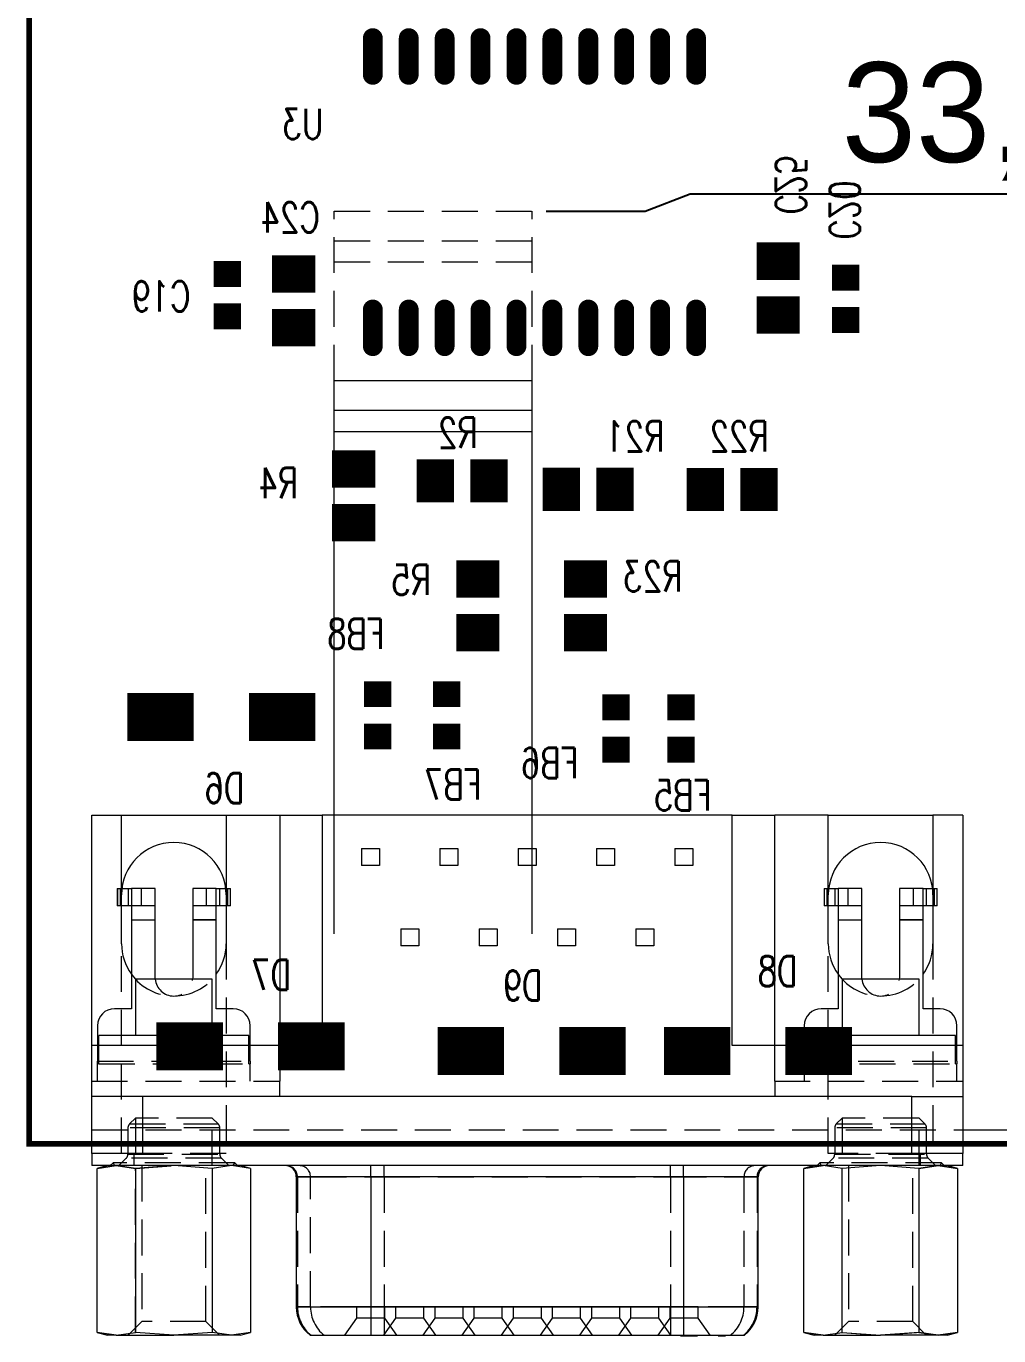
# Model space of a CAD drawing. Extents: x -0.1 to 68.7, y -6.8 to 80.8.
# Drawn here: x -0.09 to 34.3, y -6.78 to 39.55 of the extents above; entities that cross this region are included whole.
import ezdxf

# ---------------------------------------------------------------- set-up
doc = ezdxf.new("R2010")
doc.units = 0
doc.header["$MEASUREMENT"] = 0
doc.linetypes.add('HIDDEN', pattern=[1.905, 1.27, -0.635])
for name, color, linetype in [('BOARD_OUTLINE_00', 254, 'Continuous'), ('DRIL_NPLTE_THRU_04', 2, 'Continuous'), ('DRIL_PLTE_THRU_04', 2, 'Continuous'), ('PADS_BOT', 56, 'Continuous'), ('PADS_INNER', 56, 'Continuous'), ('PART_NAME_29', 5, 'Continuous')]:
    doc.layers.add(name, color=color, linetype=linetype)
doc.styles.add('W0$1524', font='simplex', dxfattribs={"width": 0.75})
doc.dimstyles.new('ISO-25', dxfattribs={"dimtxt": 2.5, "dimasz": 2.5, "dimexe": 1.25, "dimexo": 0.625, "dimtad": 1, "dimtxsty": 'Standard', "dimcen": 2.5, "dimadec": 0, "dimazin": 0, "dimtfac": 1, "dimtmove": 0, "dimatfit": 3, "dimfxl": 1, "dimarcsym": 0})

# ---------------------------------------------------------------- blocks, each defined once
blk = doc.blocks.new('SMOOTH_0$2032')
at = {"const_width": 0.1016}
blk.add_lwpolyline([(-0.0508, 0, 1), (0.0508, 0, 1)], format="xyb", close=True, dxfattribs=at)
blk = doc.blocks.new('BOARD_1')
at = {"layer": 'BOARD_OUTLINE_00', "const_width": 0.203}
blk.add_lwpolyline([(0, 0.008), (0, 66.044), (2.535, 68.579), (66.033, 68.579), (68.575, 66.037), (68.575, 0.008)], close=True, dxfattribs=at)
at = {"layer": 'BOARD_OUTLINE_00'}
blk.add_blockref('SMOOTH_0$2032', (0, 0.008), dxfattribs=at)
blk = doc.blocks.new('DRIL_HOLE_0')
blk.add_lwpolyline([(0, 0, 1), (0, 0, 1)], format="xyb", close=True)
blk = doc.blocks.new('PAD_0')
blk.add_lwpolyline([(0, 0, 1), (0, 0, 1)], format="xyb", close=True)
blk = doc.blocks.new('PAD_1')
at = {"const_width": 0.35}
blk.add_lwpolyline([(-0.65, -0.175), (0.65, -0.175, 1), (0.65, 0.175), (-0.65, 0.175, 1)], format="xyb", close=True, dxfattribs=at)
blk = doc.blocks.new('STK_BOT_10')
at = {"layer": 'DRIL_NPLTE_THRU_04'}
blk.add_blockref('DRIL_HOLE_0', (0, 0), dxfattribs=at)
at = {"layer": 'PADS_BOT', "rotation": 90}
blk.add_blockref('PAD_1', (0, 0), dxfattribs=at)
at = {"layer": 'PADS_INNER'}
blk.add_blockref('PAD_0', (0, 0), dxfattribs=at)
blk = doc.blocks.new('SYM_BOT_4')
for p in [(0, 9.6), (1.27, 9.6), (2.54, 9.6), (3.81, 9.6), (5.08, 9.6), (6.35, 9.6), (7.62, 9.6), (8.89, 9.6), (10.16, 9.6), (11.43, 9.6), (0, 0), (1.27, 0), (2.54, 0), (3.81, 0), (5.08, 0), (6.35, 0), (7.62, 0), (8.89, 0), (10.16, 0), (11.43, 0)]:
    blk.add_blockref('STK_BOT_10', p)
blk = doc.blocks.new('PART_BOT_8')
blk.add_blockref('SYM_BOT_4', (0, 0))
at = {"layer": 'PART_NAME_29', "style": 'W0$1524', "width": 0.75}
blk.add_text('U3', height=1.0668, rotation=180, dxfattribs=at).set_placement((-1.75006, 2.921))
blk = doc.blocks.new('PAD_2')
at = {"const_width": 0.9144}
blk.add_lwpolyline([(-0.4826, 0), (0.4826, 0)], dxfattribs=at)
blk = doc.blocks.new('STK_BOT_18')
at = {"layer": 'DRIL_NPLTE_THRU_04'}
blk.add_blockref('DRIL_HOLE_0', (0, 0), dxfattribs=at)
at = {"layer": 'PADS_BOT', "rotation": 90}
blk.add_blockref('PAD_2', (0, 0), dxfattribs=at)
at = {"layer": 'PADS_INNER'}
blk.add_blockref('PAD_0', (0, 0), dxfattribs=at)
blk = doc.blocks.new('STK_BOT_17')
at = {"layer": 'DRIL_NPLTE_THRU_04'}
blk.add_blockref('DRIL_HOLE_0', (0, 0), dxfattribs=at)
at = {"layer": 'PADS_BOT', "rotation": 90}
blk.add_blockref('PAD_2', (0, 0), dxfattribs=at)
at = {"layer": 'PADS_INNER'}
blk.add_blockref('PAD_0', (0, 0), dxfattribs=at)
blk = doc.blocks.new('SYM_BOT_8')
for name, p in [('STK_BOT_18', (-0.75, 0)), ('STK_BOT_17', (0.75, 0))]:
    blk.add_blockref(name, p)
blk = doc.blocks.new('PART_BOT_19')
blk.add_blockref('SYM_BOT_8', (0, 0))
at = {"layer": 'PART_NAME_29', "style": 'W0$1524', "width": 0.75}
blk.add_text('C19', height=1.0668, rotation=90, dxfattribs=at).set_placement((0.574, 1.303))
blk = doc.blocks.new('PART_BOT_20')
blk.add_blockref('SYM_BOT_8', (0, 0))
at = {"layer": 'PART_NAME_29', "style": 'W0$1524', "width": 0.75}
blk.add_text('C20', height=1.0668, rotation=180, dxfattribs=at).set_placement((-2.098, 0.564))
blk = doc.blocks.new('PAD_4')
at = {"const_width": 1.321}
blk.add_lwpolyline([(-0.762, 0), (0.762, 0)], dxfattribs=at)
blk = doc.blocks.new('STK_BOT_13')
at = {"layer": 'DRIL_PLTE_THRU_04'}
blk.add_blockref('DRIL_HOLE_0', (0, 0), dxfattribs=at)
at = {"layer": 'PADS_BOT', "rotation": 90}
blk.add_blockref('PAD_4', (0, 0), dxfattribs=at)
at = {"layer": 'PADS_INNER'}
blk.add_blockref('PAD_0', (0, 0), dxfattribs=at)
blk = doc.blocks.new('SYM_BOT_9')
for p in [(-0.95, 0), (0.95, 0)]:
    blk.add_blockref('STK_BOT_13', p)
blk = doc.blocks.new('PART_BOT_43')
blk.add_blockref('SYM_BOT_9', (0, 0))
at = {"layer": 'PART_NAME_29', "style": 'W0$1524', "width": 0.75}
blk.add_text('C24', height=1.0668, rotation=90, dxfattribs=at).set_placement((-2.418, -0.922))
blk = doc.blocks.new('PART_BOT_44')
blk.add_blockref('SYM_BOT_9', (0, 0))
at = {"layer": 'PART_NAME_29', "style": 'W0$1524', "width": 0.75}
blk.add_text('C25', height=1.0668, rotation=180, dxfattribs=at).set_placement((-2.603, 0.079))
blk = doc.blocks.new('SYM_BOT_13')
for name, p in [('STK_BOT_18', (-0.75, 0)), ('STK_BOT_17', (0.75, 0))]:
    blk.add_blockref(name, p)
blk = doc.blocks.new('PART_BOT_57')
blk.add_blockref('SYM_BOT_13', (0, 0))
at = {"layer": 'PART_NAME_29', "style": 'W0$1524', "width": 0.75}
blk.add_text('FB5', height=1.0668, rotation=90, dxfattribs=at).set_placement((2.898, -1.074))
blk = doc.blocks.new('PART_BOT_58')
blk.add_blockref('SYM_BOT_13', (0, 0))
at = {"layer": 'PART_NAME_29', "style": 'W0$1524', "width": 0.75}
blk.add_text('FB6', height=1.0668, rotation=90, dxfattribs=at).set_placement((1.755, 1.331))
blk = doc.blocks.new('PART_BOT_59')
blk.add_blockref('SYM_BOT_13', (0, 0))
at = {"layer": 'PART_NAME_29', "style": 'W0$1524', "width": 0.75}
blk.add_text('FB7', height=1.0668, rotation=90, dxfattribs=at).set_placement((2.982, -1.227))
blk = doc.blocks.new('PART_BOT_60')
blk.add_blockref('SYM_BOT_13', (0, 0))
at = {"layer": 'PART_NAME_29', "style": 'W0$1524', "width": 0.75}
blk.add_text('FB8', height=1.0668, rotation=90, dxfattribs=at).set_placement((-2.35204, -0.2413))
blk = doc.blocks.new('SYM_BOT_6')
for p in [(-0.95, 0), (0.95, 0)]:
    blk.add_blockref('STK_BOT_13', p)
blk = doc.blocks.new('PART_BOT_69')
blk.add_blockref('SYM_BOT_6', (0, 0))
at = {"layer": 'PART_NAME_29', "style": 'W0$1524', "width": 0.75}
blk.add_text('R2', height=1.0668, dxfattribs=at).set_placement((-0.55118, 1.17094))
blk = doc.blocks.new('PART_BOT_71')
blk.add_blockref('SYM_BOT_6', (0, 0))
at = {"layer": 'PART_NAME_29', "style": 'W0$1524', "width": 0.75}
blk.add_text('R21', height=1.0668, rotation=180, dxfattribs=at).set_placement((2.703, -1.344))
blk = doc.blocks.new('PART_BOT_78')
blk.add_blockref('SYM_BOT_6', (0, 0))
at = {"layer": 'PART_NAME_29', "style": 'W0$1524', "width": 0.75}
blk.add_text('R4', height=1.0668, rotation=270, dxfattribs=at).set_placement((-0.076, -1.961))
blk = doc.blocks.new('PART_BOT_79')
blk.add_blockref('SYM_BOT_6', (0, 0))
at = {"layer": 'PART_NAME_29', "style": 'W0$1524', "width": 0.75}
blk.add_text('R23', height=1.0668, rotation=90, dxfattribs=at).set_placement((-0.508, -3.429))
blk = doc.blocks.new('PART_BOT_80')
blk.add_blockref('SYM_BOT_6', (0, 0))
at = {"layer": 'PART_NAME_29', "style": 'W0$1524', "width": 0.75}
blk.add_text('R22', height=1.0668, dxfattribs=at).set_placement((-1.28778, 1.34874))
blk = doc.blocks.new('PART_BOT_84')
blk.add_blockref('SYM_BOT_6', (0, 0))
at = {"layer": 'PART_NAME_29', "style": 'W0$1524', "width": 0.75}
blk.add_text('R5', height=1.0668, rotation=90, dxfattribs=at).set_placement((-0.381, 1.651))
blk = doc.blocks.new('PAD_5')
at = {"const_width": 1.7}
blk.add_lwpolyline([(-1.175, 0), (1.175, 0)], dxfattribs=at)
blk = doc.blocks.new('STK_BOT_349')
at = {"layer": 'DRIL_NPLTE_THRU_04'}
blk.add_blockref('DRIL_HOLE_0', (0, 0), dxfattribs=at)
at = {"layer": 'PADS_BOT'}
blk.add_blockref('PAD_5', (0, 0), dxfattribs=at)
at = {"layer": 'PADS_INNER'}
blk.add_blockref('PAD_0', (0, 0), dxfattribs=at)
blk = doc.blocks.new('SYM_BOT_18')
for p in [(-2.15, 0), (2.15, 0)]:
    blk.add_blockref('STK_BOT_349', p)
blk = doc.blocks.new('PART_BOT_107')
blk.add_blockref('SYM_BOT_18', (0, 0))
at = {"layer": 'PART_NAME_29', "style": 'W0$1524', "width": 0.75}
blk.add_text('D8', height=1.0668, dxfattribs=at).set_placement((-1.397, 2.286))
blk = doc.blocks.new('PART_BOT_108')
blk.add_blockref('SYM_BOT_18', (0, 0))
at = {"layer": 'PART_NAME_29', "style": 'W0$1524', "width": 0.75}
blk.add_text('D9', height=1.0668, rotation=180, dxfattribs=at).set_placement((0.381, -1.778))
blk = doc.blocks.new('PART_BOT_109')
blk.add_blockref('SYM_BOT_18', (0, 0))
at = {"layer": 'PART_NAME_29', "style": 'W0$1524', "width": 0.75}
blk.add_text('D7', height=1.0668, dxfattribs=at).set_placement((-1.431, 2.001))
blk = doc.blocks.new('PART_BOT_110')
blk.add_blockref('SYM_BOT_18', (0, 0))
at = {"layer": 'PART_NAME_29', "style": 'W0$1524', "width": 0.75}
blk.add_text('D6', height=1.0668, dxfattribs=at).set_placement((-0.81, -3.045))
blk = doc.blocks.new('*D130')
at = {"color": 0, "lineweight": -2}
for p, q in [((146.717, 44.417), (148.307, 45.029)), ((148.307, 45.029), (166.33, 45.029)), ((143.217, 44.417), (146.717, 44.417))]:
    blk.add_line(p, q, dxfattribs=at)
at = {"layer": 'Defpoints', "color": 0}
for p in [(152.307, 45.029), (142.717, 44.417), (124.927, 11.417)]:
    blk.add_point(p, dxfattribs=at)
at = {"color": 0, "insert": (159.569, 47.587), "char_height": 3.5278, "attachment_point": 5}
blk.add_mtext('33,00', dxfattribs=at)
blk = doc.blocks.new('q')
at = {"color": 2, "linetype": 'Continuous', "lineweight": 15}
for p, q in [((124.927, 77.457), (124.927, 11.417)), ((135.717, 38.417), (142.717, 38.417)), ((135.717, 37.367), (135.717, 38.417)), ((142.717, 37.367), (142.717, 38.417)), ((135.717, 37.367), (142.717, 37.367)), ((135.717, 36.617), (135.717, 37.367)), ((142.717, 36.617), (142.717, 37.367)), ((135.717, 18.845), (135.717, 36.617)), ((135.717, 36.617), (142.717, 36.617)), ((142.717, 18.845), (142.717, 36.617)), ((127.147, 14.897), (127.147, 23.047)), ((127.147, 23.047), (128.202, 23.047)), ((128.202, 23.047), (131.902, 23.047)), ((128.202, 18.497), (128.202, 23.047)), ((131.902, 23.047), (133.797, 23.047)), ((131.902, 23.047), (131.902, 18.497)), ((133.797, 23.047), (133.797, 14.897)), ((133.797, 23.047), (135.297, 23.047)), ((149.797, 23.047), (135.297, 23.047)), ((135.297, 23.047), (135.297, 14.897)), ((149.797, 14.897), (149.797, 23.047)), ((149.797, 23.047), (151.297, 23.047)), ((153.192, 23.047), (151.297, 23.047)), ((151.297, 14.897), (151.297, 23.047)), ((153.192, 23.047), (156.892, 23.047)), ((153.192, 18.497), (153.192, 23.047)), ((157.947, 23.047), (156.892, 23.047)), ((156.892, 23.047), (156.892, 18.497)), ((157.947, 23.047), (157.947, 14.897)), ((128.552, 20.452), (128.552, 19.342)), ((129.387, 20.452), (128.552, 20.452)), ((129.387, 19.342), (129.387, 20.452)), ((131.552, 20.452), (130.717, 20.452)), ((130.717, 20.452), (130.717, 19.342)), ((131.552, 19.342), (131.552, 20.452)), ((154.377, 20.452), (153.542, 20.452)), ((153.542, 20.452), (153.542, 19.342)), ((154.377, 19.342), (154.377, 20.452)), ((156.542, 20.452), (155.707, 20.452)), ((155.707, 20.452), (155.707, 19.342)), ((156.542, 19.342), (156.542, 20.452)), ((128.552, 19.342), (128.552, 16.197)), ((128.552, 19.342), (129.387, 19.342)), ((129.387, 17.312), (129.387, 19.342)), ((131.552, 19.342), (130.717, 19.342)), ((130.717, 19.342), (130.717, 17.312)), ((131.552, 16.197), (131.552, 19.342)), ((153.542, 19.342), (153.542, 16.197)), ((153.542, 19.342), (154.377, 19.342)), ((154.377, 17.312), (154.377, 19.342)), ((155.707, 19.342), (155.707, 17.312)), ((156.542, 19.342), (155.707, 19.342)), ((156.542, 16.197), (156.542, 19.342)), ((131.412, 17.247), (128.692, 17.247)), ((128.692, 17.247), (128.692, 15.247)), ((129.39, 17.247), (129.387, 17.312)), ((130.717, 17.312), (130.713, 17.247)), ((131.412, 15.247), (131.412, 17.247)), ((156.402, 17.247), (153.682, 17.247)), ((153.682, 17.247), (153.682, 15.247)), ((154.38, 17.247), (154.377, 17.312)), ((155.707, 17.312), (155.703, 17.247)), ((156.402, 15.247), (156.402, 17.247)), ((128.552, 16.197), (127.952, 16.197)), ((132.152, 16.197), (131.552, 16.197)), ((153.542, 16.197), (152.942, 16.197)), ((157.142, 16.197), (156.542, 16.197)), ((127.352, 15.597), (127.352, 14.897)), ((132.752, 14.897), (132.752, 15.597)), ((152.342, 15.597), (152.342, 14.897)), ((157.742, 14.897), (157.742, 15.597)), ((135.297, 14.897), (127.147, 14.897)), ((127.147, 13.097), (127.147, 14.897)), ((132.702, 15.247), (127.402, 15.247)), ((127.402, 14.897), (127.402, 15.247)), ((132.702, 14.897), (132.702, 15.247)), ((157.947, 14.897), (149.797, 14.897)), ((157.692, 15.247), (152.392, 15.247)), ((152.392, 14.897), (152.392, 15.247)), ((157.692, 14.897), (157.692, 15.247)), ((157.947, 14.897), (157.947, 13.097)), ((127.147, 11.077), (127.147, 13.097)), ((128.947, 13.097), (127.147, 13.097)), ((156.147, 13.097), (128.947, 13.097)), ((128.947, 13.097), (128.947, 11.077)), ((156.147, 11.077), (156.147, 13.097)), ((156.147, 13.097), (157.947, 13.097)), ((157.947, 13.097), (157.947, 11.077)), ((157.947, 11.917), (160.167, 11.917)), ((124.927, 11.417), (127.147, 11.417)), ((128.647, 11.077), (127.147, 11.077)), ((127.147, 11.077), (127.147, 10.647)), ((128.947, 11.077), (128.647, 11.077)), ((128.647, 10.647), (128.647, 11.077)), ((156.447, 11.077), (156.147, 11.077)), ((157.947, 11.077), (156.447, 11.077)), ((156.447, 10.647), (156.447, 11.077)), ((157.947, 10.647), (157.947, 11.077)), ((128.647, 10.647), (127.147, 10.647)), ((127.702, 10.647), (127.338, 10.549)), ((128.017, 10.647), (127.338, 10.549)), ((127.338, 4.744), (127.338, 10.549)), ((128.695, 10.549), (128.017, 10.647)), ((156.447, 10.647), (128.647, 10.647)), ((130.052, 10.647), (128.695, 10.549)), ((128.695, 10.549), (128.695, 4.744)), ((131.408, 10.549), (130.052, 10.647)), ((132.087, 10.647), (131.408, 10.549)), ((131.408, 10.549), (131.408, 4.744)), ((132.765, 10.549), (132.087, 10.647)), ((132.765, 10.549), (132.402, 10.647)), ((132.765, 10.549), (132.765, 4.744)), ((137.022, 10.247), (134.382, 10.247)), ((134.382, 10.247), (134.382, 5.647)), ((137.022, 10.247), (137.022, 10.647)), ((148.072, 10.247), (137.022, 10.247)), ((137.022, 10.247), (137.022, 5.647)), ((148.072, 10.247), (148.072, 10.647)), ((148.072, 10.247), (148.072, 5.647)), ((150.712, 10.247), (148.072, 10.247)), ((150.712, 5.647), (150.712, 10.247)), ((153.007, 10.647), (152.328, 10.549)), ((152.692, 10.647), (152.328, 10.549)), ((152.328, 4.744), (152.328, 10.549)), ((153.685, 10.549), (153.007, 10.647)), ((155.042, 10.647), (153.685, 10.549)), ((153.685, 4.744), (153.685, 10.549)), ((156.398, 10.549), (155.042, 10.647)), ((157.077, 10.647), (156.398, 10.549)), ((156.398, 10.549), (156.398, 4.744)), ((157.947, 10.647), (156.447, 10.647)), ((157.755, 10.549), (157.077, 10.647)), ((157.755, 10.549), (157.392, 10.647)), ((157.755, 10.549), (157.755, 4.744)), ((134.382, 5.647), (137.022, 5.647)), ((137.022, 5.647), (148.072, 5.647)), ((137.022, 5.647), (137.022, 4.647)), ((148.072, 5.647), (150.712, 5.647)), ((148.072, 5.647), (148.072, 4.647)), ((127.338, 4.744), (127.702, 4.647)), ((128.017, 4.647), (127.338, 4.744)), ((128.017, 4.647), (127.702, 4.647)), ((128.017, 4.647), (128.695, 4.744)), ((128.017, 4.647), (130.052, 4.647)), ((130.052, 4.647), (128.695, 4.744)), ((131.408, 4.744), (130.052, 4.647)), ((132.087, 4.647), (130.052, 4.647)), ((132.087, 4.647), (131.408, 4.744)), ((132.765, 4.744), (132.087, 4.647)), ((132.402, 4.647), (132.087, 4.647)), ((132.402, 4.647), (132.765, 4.744)), ((134.869, 4.647), (137.022, 4.647)), ((137.022, 4.647), (148.072, 4.647)), ((147.967, 4.647), (147.967, 4.627)), ((147.984, 4.647), (147.984, 4.627)), ((148.017, 4.647), (148.017, 4.627)), ((148.067, 4.647), (148.067, 4.627)), ((148.072, 4.647), (150.225, 4.647)), ((148.15, 4.647), (148.15, 4.627)), ((148.234, 4.647), (148.234, 4.627)), ((148.3, 4.647), (148.3, 4.627)), ((148.384, 4.647), (148.384, 4.627)), ((148.467, 4.647), (148.467, 4.627)), ((148.517, 4.647), (148.517, 4.627)), ((148.534, 4.647), (148.534, 4.627)), ((148.567, 4.647), (148.567, 4.627)), ((149.303, 4.647), (149.303, 4.627)), ((149.428, 4.647), (149.428, 4.627)), ((149.553, 4.647), (149.553, 4.627)), ((153.007, 4.647), (152.328, 4.744)), ((152.328, 4.744), (152.692, 4.647)), ((153.007, 4.647), (152.692, 4.647)), ((153.007, 4.647), (153.685, 4.744)), ((153.007, 4.647), (155.042, 4.647)), ((153.685, 4.744), (155.042, 4.647)), ((156.398, 4.744), (155.042, 4.647)), ((157.077, 4.647), (155.042, 4.647)), ((157.077, 4.647), (156.398, 4.744)), ((157.755, 4.744), (157.077, 4.647)), ((157.392, 4.647), (157.077, 4.647)), ((157.392, 4.647), (157.755, 4.744)), ((147.967, 4.627), (147.984, 4.627)), ((147.984, 4.627), (148.017, 4.627)), ((148.017, 4.627), (148.067, 4.627)), ((148.067, 4.627), (148.15, 4.627)), ((148.15, 4.627), (148.234, 4.627)), ((148.234, 4.627), (148.3, 4.627)), ((148.3, 4.627), (148.384, 4.627)), ((148.384, 4.627), (148.467, 4.627)), ((148.467, 4.627), (148.517, 4.627)), ((148.517, 4.627), (148.534, 4.627)), ((148.534, 4.627), (148.567, 4.627)), ((149.303, 4.627), (149.428, 4.627)), ((149.428, 4.627), (149.553, 4.627))]:
    blk.add_line(p, q, dxfattribs=at)
at = {"color": 2, "linetype": 'HIDDEN', "lineweight": 0}
for p, q in [((135.717, 44.417), (142.717, 44.417)), ((135.717, 38.417), (135.717, 44.417)), ((142.717, 38.417), (142.717, 44.417)), ((135.717, 43.367), (142.717, 43.367)), ((135.717, 42.617), (142.717, 42.617)), ((136.687, 21.867), (137.327, 21.867)), ((136.687, 21.867), (136.687, 21.267)), ((137.327, 21.867), (137.327, 21.267)), ((139.457, 21.867), (140.097, 21.867)), ((139.457, 21.867), (139.457, 21.267)), ((140.097, 21.867), (140.097, 21.267)), ((142.227, 21.867), (142.867, 21.867)), ((142.227, 21.867), (142.227, 21.267)), ((142.867, 21.867), (142.867, 21.267)), ((144.997, 21.867), (145.637, 21.867)), ((144.997, 21.867), (144.997, 21.267)), ((145.637, 21.867), (145.637, 21.267)), ((147.767, 21.867), (148.407, 21.867)), ((147.767, 21.867), (147.767, 21.267)), ((148.407, 21.867), (148.407, 21.267)), ((137.327, 21.267), (136.687, 21.267)), ((140.097, 21.267), (139.457, 21.267)), ((142.867, 21.267), (142.227, 21.267)), ((145.637, 21.267), (144.997, 21.267)), ((148.407, 21.267), (147.767, 21.267)), ((128.052, 20.452), (128.161, 20.452)), ((128.052, 20.452), (128.052, 19.842)), ((128.066, 19.842), (128.066, 20.452)), ((128.161, 20.452), (128.443, 20.452)), ((128.161, 19.842), (128.161, 20.452)), ((128.443, 20.452), (128.552, 20.452)), ((128.443, 19.842), (128.443, 20.452)), ((128.905, 19.842), (128.905, 20.452)), ((131.198, 20.452), (131.198, 19.842)), ((131.552, 20.452), (131.661, 20.452)), ((131.661, 20.452), (131.943, 20.452)), ((131.661, 20.452), (131.661, 19.842)), ((131.943, 20.452), (132.052, 20.452)), ((131.943, 20.452), (131.943, 19.842)), ((132.037, 20.452), (132.037, 19.842)), ((132.052, 19.842), (132.052, 20.452)), ((153.042, 20.452), (153.151, 20.452)), ((153.042, 20.452), (153.042, 19.842)), ((153.056, 19.842), (153.056, 20.452)), ((153.151, 20.452), (153.433, 20.452)), ((153.151, 19.842), (153.151, 20.452)), ((153.433, 20.452), (153.542, 20.452)), ((153.433, 19.842), (153.433, 20.452)), ((153.895, 19.842), (153.895, 20.452)), ((156.188, 20.452), (156.188, 19.842)), ((156.542, 20.452), (156.651, 20.452)), ((156.651, 20.452), (156.651, 19.842)), ((156.651, 20.452), (156.933, 20.452)), ((156.933, 20.452), (157.042, 20.452)), ((156.933, 20.452), (156.933, 19.842)), ((157.027, 20.452), (157.027, 19.842)), ((157.042, 19.842), (157.042, 20.452)), ((128.161, 19.842), (128.052, 19.842)), ((128.443, 19.842), (128.161, 19.842)), ((128.552, 19.842), (128.443, 19.842)), ((129.387, 19.842), (128.552, 19.842)), ((131.552, 19.842), (130.717, 19.842)), ((131.661, 19.842), (131.552, 19.842)), ((131.943, 19.842), (131.661, 19.842)), ((132.052, 19.842), (131.943, 19.842)), ((153.151, 19.842), (153.042, 19.842)), ((153.433, 19.842), (153.151, 19.842)), ((153.542, 19.842), (153.433, 19.842)), ((154.377, 19.842), (153.542, 19.842)), ((156.542, 19.842), (155.707, 19.842)), ((156.651, 19.842), (156.542, 19.842)), ((156.933, 19.842), (156.651, 19.842)), ((157.042, 19.842), (156.933, 19.842)), ((128.552, 19.342), (129.387, 19.342)), ((130.717, 19.342), (131.552, 19.342)), ((138.072, 19.027), (138.712, 19.027)), ((138.072, 19.027), (138.072, 18.427)), ((138.712, 19.027), (138.712, 18.427)), ((140.842, 19.027), (141.482, 19.027)), ((140.842, 19.027), (140.842, 18.427)), ((141.482, 19.027), (141.482, 18.427)), ((143.612, 19.027), (144.252, 19.027)), ((143.612, 19.027), (143.612, 18.427)), ((144.252, 19.027), (144.252, 18.427)), ((146.382, 19.027), (147.022, 19.027)), ((146.382, 19.027), (146.382, 18.427)), ((147.022, 19.027), (147.022, 18.427)), ((153.542, 19.342), (154.377, 19.342)), ((155.707, 19.342), (156.542, 19.342)), ((128.202, 11.077), (128.202, 18.497)), ((131.902, 18.497), (131.902, 11.077)), ((138.712, 18.427), (138.072, 18.427)), ((141.482, 18.427), (140.842, 18.427)), ((144.252, 18.427), (143.612, 18.427)), ((147.022, 18.427), (146.382, 18.427)), ((153.192, 11.077), (153.192, 18.497)), ((156.892, 18.497), (156.892, 11.077)), ((127.352, 14.897), (127.352, 14.337)), ((127.402, 14.247), (127.402, 14.897)), ((132.702, 14.247), (132.702, 14.897)), ((132.752, 14.337), (132.752, 14.897)), ((133.797, 14.897), (133.797, 13.637)), ((133.809, 13.637), (133.809, 14.897)), ((151.285, 14.897), (151.285, 13.637)), ((151.297, 13.637), (151.297, 14.897)), ((152.342, 14.897), (152.342, 14.337)), ((152.392, 14.247), (152.392, 14.897)), ((157.692, 14.247), (157.692, 14.897)), ((157.742, 14.337), (157.742, 14.897)), ((127.352, 14.337), (132.752, 14.337)), ((127.352, 14.247), (127.352, 14.337)), ((127.352, 13.637), (127.352, 14.247)), ((127.402, 14.247), (127.352, 14.247)), ((127.402, 14.247), (132.702, 14.247)), ((132.702, 14.247), (132.752, 14.247)), ((132.752, 14.337), (132.752, 14.247)), ((132.752, 13.637), (132.752, 14.247)), ((152.342, 14.337), (157.742, 14.337)), ((152.342, 14.247), (152.342, 14.337)), ((152.342, 14.247), (152.342, 13.637)), ((152.392, 14.247), (152.342, 14.247)), ((152.392, 14.247), (157.692, 14.247)), ((157.692, 14.247), (157.742, 14.247)), ((157.742, 14.337), (157.742, 14.247)), ((157.742, 13.637), (157.742, 14.247)), ((127.147, 13.637), (133.809, 13.637)), ((133.797, 13.097), (133.797, 13.637)), ((151.285, 13.637), (157.947, 13.637)), ((151.297, 13.637), (151.297, 13.097)), ((128.692, 12.327), (128.485, 12.121)), ((128.485, 12.121), (131.618, 12.121)), ((131.412, 12.327), (128.692, 12.327)), ((128.692, 12.327), (128.692, 10.647)), ((131.412, 10.647), (131.412, 12.327)), ((131.618, 12.121), (131.412, 12.327)), ((153.682, 12.327), (153.475, 12.121)), ((153.475, 12.121), (156.608, 12.121)), ((156.402, 12.327), (153.682, 12.327)), ((153.682, 12.327), (153.682, 10.647)), ((156.608, 12.121), (156.402, 12.327)), ((156.402, 10.647), (156.402, 12.327)), ((127.147, 11.917), (157.947, 11.917)), ((131.677, 11.979), (128.427, 11.979)), ((128.427, 11.979), (128.427, 11.047)), ((131.677, 11.047), (131.677, 11.979)), ((156.667, 11.979), (153.417, 11.979)), ((153.417, 11.979), (153.417, 11.047)), ((156.667, 11.047), (156.667, 11.979)), ((127.902, 10.747), (127.802, 10.647)), ((132.202, 10.747), (127.902, 10.747)), ((127.902, 10.747), (127.952, 10.647)), ((128.368, 10.905), (128.11, 10.647)), ((131.733, 10.905), (128.371, 10.905)), ((128.427, 11.047), (131.677, 11.047)), ((128.647, 10.647), (128.647, 11.077)), ((131.902, 11.077), (128.947, 11.077)), ((131.994, 10.647), (131.735, 10.905)), ((132.152, 10.647), (132.202, 10.747)), ((132.302, 10.647), (132.202, 10.747)), ((152.892, 10.747), (152.792, 10.647)), ((157.192, 10.747), (152.892, 10.747)), ((152.892, 10.747), (152.942, 10.647)), ((153.358, 10.905), (153.1, 10.647)), ((156.147, 11.077), (153.192, 11.077)), ((156.723, 10.905), (153.361, 10.905)), ((153.417, 11.047), (156.667, 11.047)), ((156.447, 10.647), (156.447, 11.077)), ((156.984, 10.647), (156.725, 10.905)), ((157.142, 10.647), (157.192, 10.747)), ((157.292, 10.647), (157.192, 10.747)), ((127.338, 10.549), (128.017, 10.647)), ((128.017, 10.647), (128.695, 10.549)), ((128.695, 10.549), (130.052, 10.647)), ((128.695, 4.744), (128.695, 10.549)), ((128.917, 10.647), (128.917, 5.127)), ((131.187, 5.127), (131.187, 10.647)), ((132.765, 10.549), (132.087, 10.647)), ((134.382, 10.247), (134.422, 10.247)), ((134.422, 10.247), (134.422, 5.647)), ((134.422, 10.247), (134.884, 10.247)), ((134.884, 10.247), (137.484, 10.247)), ((134.884, 5.647), (134.884, 10.247)), ((137.484, 10.247), (137.484, 10.647)), ((137.484, 10.247), (147.61, 10.247)), ((137.484, 10.247), (137.484, 5.647)), ((147.61, 10.247), (147.61, 10.647)), ((147.61, 10.247), (147.61, 5.647)), ((147.61, 10.247), (150.21, 10.247)), ((150.21, 10.247), (150.21, 5.647)), ((150.21, 10.247), (150.672, 10.247)), ((150.672, 10.247), (150.672, 5.647)), ((150.672, 10.247), (150.712, 10.247)), ((152.328, 10.549), (153.007, 10.647)), ((153.907, 10.647), (153.907, 5.127)), ((156.177, 5.127), (156.177, 10.647)), ((156.398, 10.549), (157.077, 10.647)), ((157.077, 10.647), (157.755, 10.549)), ((134.422, 5.647), (134.382, 5.647)), ((134.884, 5.647), (134.422, 5.647)), ((136.507, 5.647), (134.884, 5.647)), ((137.507, 5.647), (136.507, 5.647)), ((136.507, 5.647), (136.507, 5.254)), ((137.484, 5.647), (137.484, 4.647)), ((137.892, 5.647), (137.507, 5.647)), ((137.507, 5.254), (137.507, 5.647)), ((138.892, 5.647), (137.892, 5.647)), ((137.892, 5.647), (137.892, 5.254)), ((139.277, 5.647), (138.892, 5.647)), ((138.892, 5.254), (138.892, 5.647)), ((140.277, 5.647), (139.277, 5.647)), ((139.277, 5.647), (139.277, 5.254)), ((140.662, 5.647), (140.277, 5.647)), ((140.277, 5.254), (140.277, 5.647)), ((141.662, 5.647), (140.662, 5.647)), ((140.662, 5.647), (140.662, 5.254)), ((142.047, 5.647), (141.662, 5.647)), ((141.662, 5.254), (141.662, 5.647)), ((143.047, 5.647), (142.047, 5.647)), ((142.047, 5.647), (142.047, 5.254)), ((143.432, 5.647), (143.047, 5.647)), ((143.047, 5.254), (143.047, 5.647)), ((144.432, 5.647), (143.432, 5.647)), ((143.432, 5.647), (143.432, 5.254)), ((144.817, 5.647), (144.432, 5.647)), ((144.432, 5.254), (144.432, 5.647)), ((145.817, 5.647), (144.817, 5.647)), ((144.817, 5.647), (144.817, 5.254)), ((145.817, 5.254), (145.817, 5.647)), ((146.202, 5.647), (145.817, 5.647)), ((147.202, 5.647), (146.202, 5.647)), ((146.202, 5.647), (146.202, 5.254)), ((147.202, 5.254), (147.202, 5.647)), ((147.587, 5.647), (147.202, 5.647)), ((148.587, 5.647), (147.587, 5.647)), ((147.587, 5.647), (147.587, 5.254)), ((147.61, 5.647), (147.61, 4.647)), ((150.21, 5.647), (148.587, 5.647)), ((148.587, 5.254), (148.587, 5.647)), ((150.672, 5.647), (150.21, 5.647)), ((150.712, 5.647), (150.672, 5.647)), ((128.917, 5.127), (128.437, 4.647)), ((131.187, 5.127), (128.917, 5.127)), ((131.667, 4.647), (131.187, 5.127)), ((136.507, 5.254), (136.082, 4.647)), ((137.007, 5.254), (136.507, 5.254)), ((137.507, 5.254), (137.007, 5.254)), ((137.892, 5.254), (137.467, 4.647)), ((137.932, 4.647), (137.507, 5.254)), ((138.392, 5.254), (137.892, 5.254)), ((138.892, 5.254), (138.392, 5.254)), ((139.277, 5.254), (138.852, 4.647)), ((139.317, 4.647), (138.892, 5.254)), ((139.777, 5.254), (139.277, 5.254)), ((140.277, 5.254), (139.777, 5.254)), ((140.662, 5.254), (140.237, 4.647)), ((140.702, 4.647), (140.277, 5.254)), ((141.162, 5.254), (140.662, 5.254)), ((141.662, 5.254), (141.162, 5.254)), ((142.047, 5.254), (141.622, 4.647)), ((142.087, 4.647), (141.662, 5.254)), ((142.547, 5.254), (142.047, 5.254)), ((143.047, 5.254), (142.547, 5.254)), ((143.432, 5.254), (143.007, 4.647)), ((143.472, 4.647), (143.047, 5.254)), ((143.932, 5.254), (143.432, 5.254)), ((144.432, 5.254), (143.932, 5.254)), ((144.817, 5.254), (144.392, 4.647)), ((144.857, 4.647), (144.432, 5.254)), ((145.317, 5.254), (144.817, 5.254)), ((145.817, 5.254), (145.317, 5.254)), ((146.202, 5.254), (145.777, 4.647)), ((146.242, 4.647), (145.817, 5.254)), ((146.702, 5.254), (146.202, 5.254)), ((147.202, 5.254), (146.702, 5.254)), ((147.587, 5.254), (147.162, 4.647)), ((147.627, 4.647), (147.202, 5.254)), ((148.087, 5.254), (147.587, 5.254)), ((148.587, 5.254), (148.087, 5.254)), ((149.012, 4.647), (148.587, 5.254)), ((153.907, 5.127), (153.427, 4.647)), ((156.177, 5.127), (153.907, 5.127)), ((156.657, 4.647), (156.177, 5.127)), ((127.338, 4.744), (128.017, 4.647)), ((148.05, 4.647), (148.05, 4.627)), ((148.084, 4.647), (148.084, 4.627)), ((148.117, 4.647), (148.117, 4.627)), ((148.167, 4.647), (148.167, 4.627)), ((148.217, 4.647), (148.217, 4.627)), ((148.317, 4.647), (148.317, 4.627)), ((148.334, 4.627), (148.334, 4.647)), ((148.367, 4.647), (148.367, 4.627)), ((148.4, 4.647), (148.4, 4.627)), ((148.417, 4.647), (148.417, 4.627)), ((148.434, 4.627), (148.434, 4.647)), ((148.45, 4.647), (148.45, 4.627)), ((148.484, 4.647), (148.484, 4.627)), ((152.328, 4.744), (153.007, 4.647)), ((153.007, 4.647), (153.685, 4.744)), ((153.685, 4.744), (155.042, 4.647)), ((155.042, 4.647), (156.398, 4.744)), ((156.398, 4.744), (157.077, 4.647)), ((157.077, 4.647), (157.755, 4.744))]:
    blk.add_line(p, q, dxfattribs=at)
at = {"color": 2, "linetype": 'Continuous', "lineweight": 15}
for centre, radius, start, end in [((130.052, 20.227), 1.85, 0, 180), ((155.042, 20.227), 1.85, 0, 180), ((130.052, 18.497), 1.85, 180, 215.8248), ((130.052, 18.497), 1.85, 324.1752, 0), ((155.042, 18.497), 1.85, 180, 215.8248), ((155.042, 18.497), 1.85, 324.1752, 0), ((127.952, 15.597), 0.6, 90, 180), ((132.152, 15.597), 0.6, 0, 90), ((152.942, 15.597), 0.6, 90, 180), ((157.142, 15.597), 0.6, 0, 90), ((133.982, 10.247), 0.4, 0, 90), ((151.112, 10.247), 0.4, 90, 180), ((135.652, 5.647), 1.27, 180, 231.9433), ((149.442, 5.647), 1.27, 308.0567, 0)]:
    blk.add_arc(centre, radius, start, end, dxfattribs=at)
at = {"color": 2, "linetype": 'HIDDEN', "lineweight": 0}
for centre, radius, start, end in [((130.052, 18.497), 1.85, 215.8248, 270), ((130.052, 17.312), 0.665, 185.6093, 354.3907), ((130.052, 18.497), 1.85, 270, 324.1752), ((155.042, 18.497), 1.85, 215.8248, 270), ((155.042, 17.312), 0.665, 185.6093, 354.3907), ((155.042, 18.497), 1.85, 270, 324.1752), ((128.627, 11.979), 0.2, 135, 180), ((131.477, 11.979), 0.2, 0, 45), ((153.617, 11.979), 0.2, 135, 180), ((156.467, 11.979), 0.2, 0, 45), ((128.227, 11.047), 0.2, 315, 0), ((131.877, 11.047), 0.2, 180, 225), ((153.217, 11.047), 0.2, 315, 0), ((156.867, 11.047), 0.2, 180, 225), ((134.025, 10.25), 0.397, 359.5644, 89.5584), ((134.487, 10.25), 0.397, 359.5644, 89.5584), ((150.607, 10.25), 0.397, 90.4417, 180.4353), ((151.069, 10.25), 0.397, 90.4416, 180.4355), ((135.699, 5.644), 1.277, 179.89, 231.3659), ((136.161, 5.644), 1.277, 179.8899, 231.366), ((148.933, 5.644), 1.277, 308.6339, 0.1102), ((149.395, 5.644), 1.277, 308.6339, 0.1102)]:
    blk.add_arc(centre, radius, start, end, dxfattribs=at)
at = {"color": 2}
dim = blk.add_ordinate_dim(feature_location=(142.717, 44.417), offset=(9.591, 0.612), dtype=0, origin=(124.927, 11.417), dimstyle='ISO-25', override={"dimtxt": 3.527778, "dimasz": 2, "dimexe": 0.5, "dimexo": 0.5, "dimgap": 0.5, "dimzin": 0, "dimadec": 2, "dimtzin": 0}, dxfattribs=at)
dim.commit()
dim.dimension.update_dxf_attribs({"geometry": '*D130', "text_midpoint": (159.569, 47.587)})

msp = doc.modelspace()

# ---------------------------------------------------------------- block references
at = {"linetype": 'Continuous'}
msp.add_blockref('q', (-124.922, -11.403), dxfattribs=at)
msp.add_blockref('BOARD_1', (0.011, 0.006))
at = {"xscale": -1}
for name, p, rotation in [('PART_BOT_8', (12.164, 38.481), 180), ('PART_BOT_44', (26.495, 30.29), 90), ('PART_BOT_20', (28.885, 29.906), 90), ('PART_BOT_43', (9.365, 29.84), 90), ('PART_BOT_19', (7.018, 30.038), 90), ('PART_BOT_71', (19.776, 23.167), 180), ('PART_BOT_78', (11.486, 22.936), 270), ('PART_BOT_84', (15.875, 19.05), 90), ('PART_BOT_79', (19.685, 19.05), 90), ('PART_BOT_60', (12.332, 15.174), 90), ('PART_BOT_59', (14.775, 15.174), 90), ('PART_BOT_58', (20.762, 14.709), 90), ('PART_BOT_57', (23.056, 14.709), 90), ('PART_BOT_108', (17.78, 3.302), 180)]:
    msp.add_blockref(name, p, dxfattribs=dict(at, rotation=rotation))
for name, p in [('PART_BOT_69', (15.324, 23.467)), ('PART_BOT_80', (24.874, 23.162)), ('PART_BOT_110', (6.81, 15.11)), ('PART_BOT_109', (7.84, 3.46)), ('PART_BOT_107', (25.781, 3.302))]:
    msp.add_blockref(name, p, dxfattribs=at)

doc.saveas('drawing.dxf')
